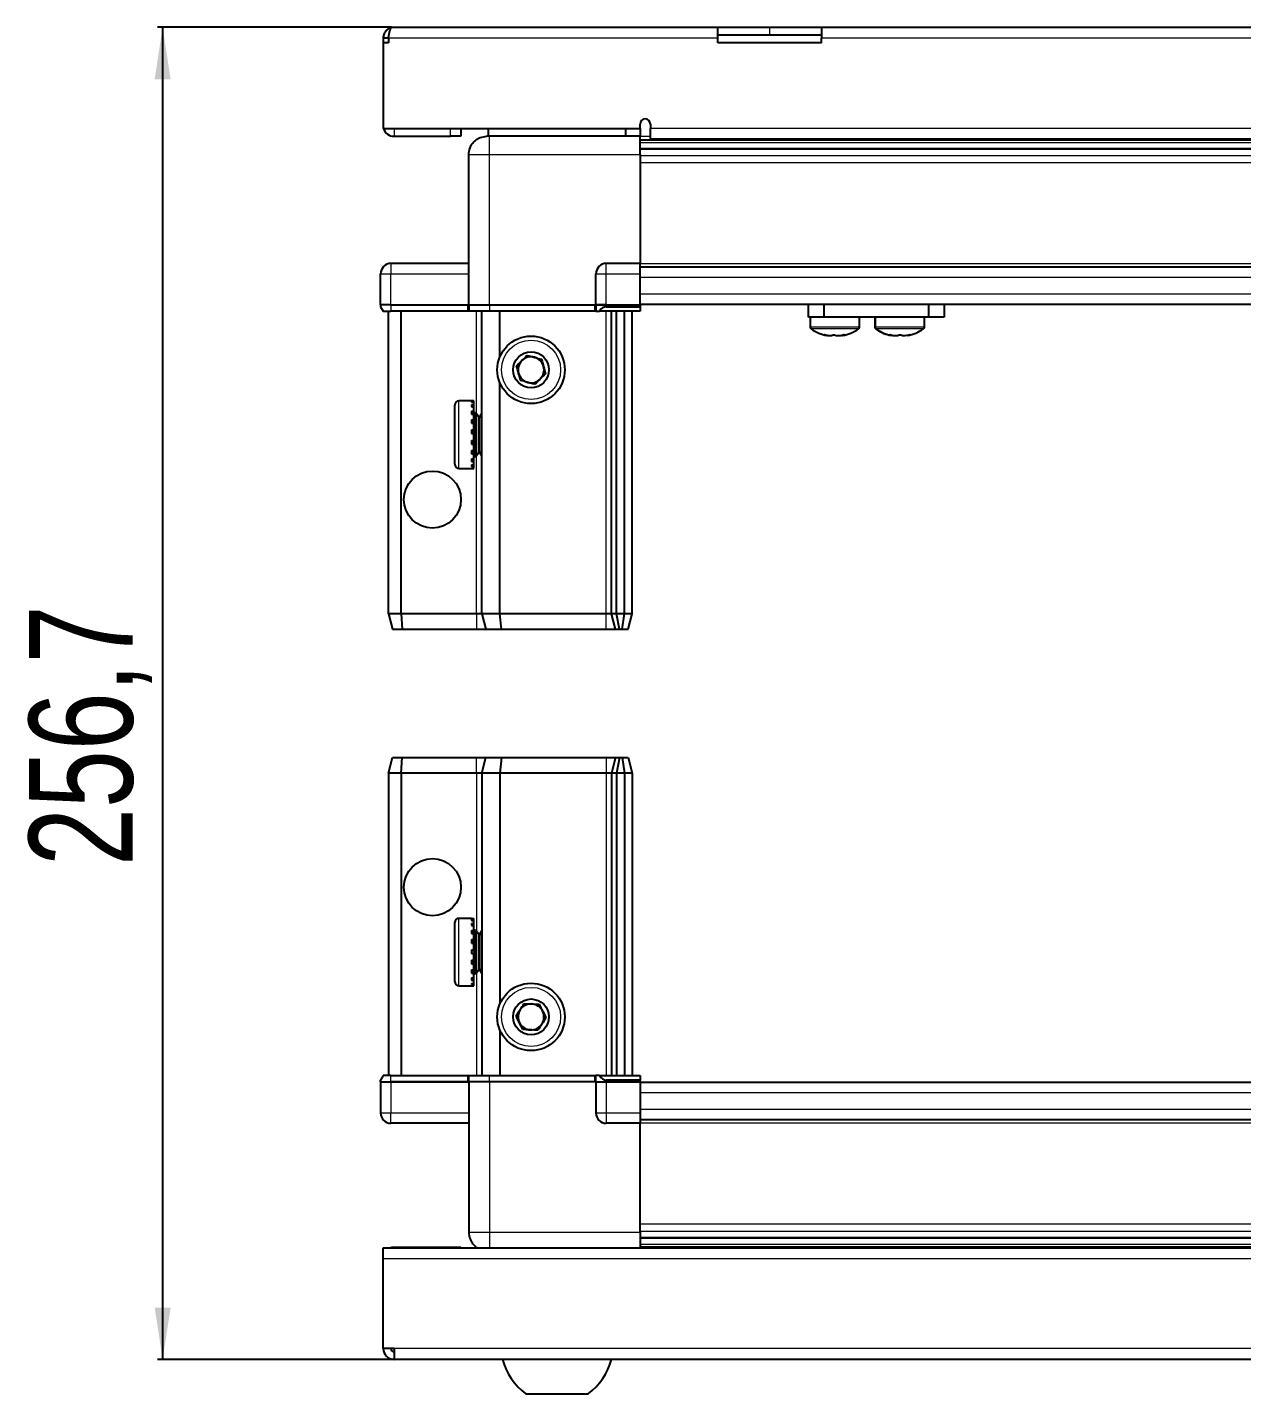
# Model space of a CAD drawing. Header units: millimetres. Extents: x 1021 to 2493, y 561 to 1511.
# Drawn here: x 1076.5 to 1310.6, y 561.2 to 824.5 of the extents above; entities that cross this region are included whole.
import ezdxf

# ---------------------------------------------------------------- set-up
doc = ezdxf.new("R2010")
doc.units = ezdxf.units.MM
doc.layers.add('FORMAT', color=7, linetype='Continuous')
doc.styles.add('SLDTEXTSTYLE0', font='TXT', dxfattribs={"width": 0.75})
doc.dimstyles.new('SLDDIMSTYLE0', dxfattribs={"dimtxt": 20, "dimasz": 10, "dimexe": 0, "dimexo": 0.0625, "dimgap": 5, "dimtad": 2, "dimdec": 1, "dimrnd": 1e-09, "dimzin": 12, "dimdsep": 46, "dimtxsty": 'SLDTEXTSTYLE0', "dimsah": 1, "dimcen": 0.09, "dimadec": 0, "dimazin": 3, "dimtfac": 1, "dimtofl": 0, "dimtmove": 0, "dimatfit": 3, "dimfxl": 0, "dimfrac": 2, "dimtolj": 1, "dimtzin": 12, "dimarcsym": 0})

# ---------------------------------------------------------------- blocks, each defined once
blk = doc.blocks.new('_D_8')
at = {"layer": 'FORMAT'}
for p, q in [((1146.72, 824.52), (1101.63, 824.52)), ((1102.63, 824.52), (1102.63, 567.82)), ((1147.22, 567.82), (1101.63, 567.82))]:
    blk.add_line(p, q, dxfattribs=at)
for points in [[(1102.63, 824.52), (1101.09, 814.52), (1104.17, 814.52)], [(1102.63, 567.82), (1104.17, 577.82), (1101.09, 577.82)]]:
    blk.add_solid(points, dxfattribs=at)
at = {"layer": 'FORMAT', "insert": (1076.85, 662.92), "char_height": 20, "attachment_point": 1, "rotation": 90, "style": 'SLDTEXTSTYLE0'}
blk.add_mtext('256,7', dxfattribs=at)

msp = doc.modelspace()

# ---------------------------------------------------------------- linework, layer by layer
at = {"color": 7, "linetype": 'Continuous', "lineweight": 25}
for p, q in [((1146.73, 824.52), (1209.63, 824.52)), ((1209.63, 822.42), (1209.63, 824.52)), ((1209.63, 824.52), (1219.63, 824.52)), ((1219.63, 824.52), (1229.63, 824.52)), ((1229.63, 824.52), (1459.63, 824.52)), ((1229.63, 824.52), (1229.63, 822.42)), ((1146.13, 822.42), (1145.13, 822.42)), ((1145.13, 822.42), (1145.13, 821.52)), ((1146.13, 821.52), (1145.13, 821.52)), ((1145.13, 821.52), (1145.13, 805.02)), ((1146.13, 822.42), (1146.13, 821.52)), ((1219.63, 823.02), (1209.63, 823.02)), ((1209.63, 821.52), (1209.63, 822.42)), ((1229.63, 821.52), (1209.63, 821.52)), ((1229.63, 823.02), (1219.63, 823.02)), ((1229.63, 821.52), (1229.63, 822.42)), ((1194.63, 805.02), (1194.63, 805.87)), ((1196.63, 805.87), (1196.63, 805.12)), ((1145.13, 805.02), (1194.63, 805.02)), ((1147.23, 803.52), (1158.13, 803.52)), ((1160.13, 803.52), (1158.13, 803.52)), ((1160.13, 805.02), (1160.13, 803.52)), ((1165.38, 805.02), (1165.38, 803.52)), ((1194.63, 803.52), (1165.63, 803.52)), ((1191.88, 803.52), (1191.88, 805.02)), ((1194.63, 805.02), (1194.63, 803.52)), ((1196.63, 803.02), (1196.63, 805.12)), ((1194.63, 802.87), (1218.51, 802.87)), ((1494.63, 801.08), (1194.63, 801.08)), ((1494.63, 801.04), (1194.63, 801.04)), ((1196.63, 803.02), (1492.63, 803.02)), ((1213.13, 803.02), (1213.13, 802.87)), ((1213.29, 803.02), (1213.29, 802.87)), ((1213.5, 803.02), (1213.5, 802.87)), ((1214.05, 803.02), (1214.05, 802.87)), ((1214.46, 803.02), (1214.46, 802.87)), ((1215.35, 803.02), (1215.35, 802.87)), ((1215.94, 803.02), (1215.94, 802.87)), ((1217.07, 803.02), (1217.07, 802.87)), ((1217.77, 803.02), (1217.77, 802.87)), ((1218.51, 802.87), (1219.05, 802.87)), ((1219.05, 803.02), (1219.05, 802.87)), ((1219.05, 802.87), (1219.05, 802.87)), ((1219.05, 802.87), (1219.78, 802.87)), ((1219.23, 803.02), (1219.23, 802.87)), ((1219.73, 803.02), (1219.73, 802.87)), ((1219.78, 803.02), (1219.78, 802.87)), ((1219.78, 802.87), (1220.75, 802.87)), ((1219.78, 802.87), (1219.78, 802.87)), ((1220.75, 802.87), (1468.51, 802.87)), ((1221.08, 803.02), (1221.08, 802.87)), ((1221.09, 803.02), (1221.09, 802.87)), ((1221.78, 803.02), (1221.78, 802.87)), ((1222.96, 803.02), (1222.96, 802.87)), ((1223.57, 803.02), (1223.57, 802.87)), ((1224.52, 803.02), (1224.52, 802.87)), ((1224.98, 803.02), (1224.98, 802.87)), ((1225.61, 803.02), (1225.61, 802.87)), ((1225.86, 803.02), (1225.86, 802.87)), ((1226.1, 803.02), (1226.1, 802.87)), ((1226.13, 803.02), (1226.13, 802.87)), ((1161.63, 771.02), (1161.63, 800.02)), ((1194.63, 800.02), (1194.63, 779.02)), ((1144.63, 771.02), (1144.63, 777.02)), ((1161.63, 779.02), (1146.63, 779.02)), ((1186.13, 771.02), (1186.13, 777.02)), ((1194.63, 779.02), (1188.13, 779.02)), ((1194.63, 777.02), (1194.63, 779.02)), ((1194.63, 778.37), (1494.63, 778.37)), ((1194.63, 771.02), (1194.63, 777.02)), ((1144.63, 771.02), (1144.63, 770.69)), ((1146.63, 771.02), (1144.63, 771.02)), ((1144.63, 771.02), (1144.63, 771.02)), ((1144.63, 771.02), (1144.63, 770.69)), ((1144.63, 770.69), (1145.13, 769.82)), ((1144.63, 770.69), (1145.13, 769.82)), ((1145.13, 769.82), (1146.63, 769.82)), ((1146.13, 711.52), (1146.13, 769.82)), ((1146.63, 771.02), (1161.43, 771.02)), ((1161.43, 769.82), (1146.63, 769.82)), ((1148.63, 711.52), (1148.63, 769.82)), ((1161.43, 771.02), (1161.63, 771.02)), ((1161.63, 769.82), (1161.43, 769.82)), ((1161.63, 771.02), (1161.63, 769.82)), ((1161.63, 771.02), (1165.63, 771.02)), ((1165.63, 769.82), (1161.63, 769.82)), ((1164.13, 711.52), (1164.13, 769.82)), ((1165.63, 771.02), (1185.93, 771.02)), ((1185.93, 769.82), (1165.63, 769.82)), ((1167.63, 761.02), (1167.63, 769.82)), ((1185.93, 771.02), (1186.13, 771.02)), ((1186.13, 769.82), (1185.93, 769.82)), ((1186.13, 771.02), (1186.13, 769.82)), ((1188.13, 771.02), (1186.13, 771.02)), ((1186.13, 771.02), (1188.13, 771.02)), ((1186.13, 769.82), (1186.81, 769.82)), ((1194.63, 769.82), (1186.81, 769.82)), ((1188.13, 771.02), (1194.63, 771.02)), ((1188.13, 770.69), (1194.63, 770.69)), ((1189.13, 711.52), (1189.13, 769.82)), ((1190.13, 711.52), (1190.13, 769.82)), ((1191.63, 711.52), (1191.63, 769.82)), ((1193.13, 711.52), (1193.13, 769.82)), ((1194.63, 771.17), (1494.63, 771.17)), ((1194.63, 771.02), (1194.63, 770.69)), ((1194.63, 770.69), (1194.63, 769.82)), ((1227.08, 768.67), (1227.08, 771.17)), ((1230.08, 771.17), (1230.08, 768.67)), ((1250.28, 768.67), (1250.28, 771.17)), ((1253.28, 771.17), (1253.28, 768.67)), ((1230.08, 768.67), (1227.08, 768.67)), ((1227.43, 768.67), (1227.43, 766.76)), ((1250.28, 768.67), (1230.08, 768.67)), ((1236.93, 766.76), (1236.93, 768.67)), ((1239.88, 768.67), (1239.88, 766.76)), ((1239.93, 768.67), (1239.93, 766.76)), ((1249.43, 766.76), (1249.43, 768.67)), ((1253.28, 768.67), (1250.28, 768.67)), ((1167.63, 711.52), (1167.63, 756.02)), ((1158.93, 740.32), (1158.93, 751.72)), ((1162.63, 752.52), (1159.73, 752.52)), ((1162.13, 752.43), (1162.63, 752.43)), ((1162.13, 752.43), (1162.13, 752.26)), ((1162.13, 752.26), (1162.63, 752.26)), ((1162.13, 751.77), (1162.63, 751.77)), ((1162.13, 751.77), (1162.13, 751.39)), ((1162.13, 751.39), (1162.63, 751.39)), ((1162.13, 750.56), (1162.63, 750.56)), ((1162.13, 750.56), (1162.13, 750)), ((1162.63, 752.43), (1162.63, 752.52)), ((1162.63, 752.26), (1162.63, 752.43)), ((1162.63, 751.77), (1162.63, 752.26)), ((1162.63, 751.39), (1162.63, 751.77)), ((1162.63, 750.56), (1162.63, 751.39)), ((1162.63, 750), (1162.63, 750.56)), ((1162.73, 750.42), (1162.63, 750.42)), ((1162.73, 748.91), (1162.73, 750.42)), ((1162.13, 750), (1162.63, 750)), ((1162.13, 748.9), (1162.63, 748.9)), ((1162.13, 748.9), (1162.13, 748.22)), ((1162.13, 748.22), (1162.63, 748.22)), ((1162.63, 748.9), (1162.63, 750)), ((1162.63, 748.22), (1162.63, 748.9)), ((1162.63, 746.95), (1162.63, 748.22)), ((1162.73, 741.62), (1162.73, 748.91)), ((1163.61, 749.33), (1163.13, 750.02)), ((1163.13, 742.02), (1163.13, 750.02)), ((1164.1, 750.02), (1163.61, 749.33)), ((1163.61, 742.71), (1163.61, 749.33)), ((1164.13, 750.02), (1164.1, 750.02)), ((1164.1, 742.02), (1164.1, 750.02)), ((1162.13, 746.95), (1162.63, 746.95)), ((1162.13, 746.95), (1162.13, 746.22)), ((1162.13, 746.65), (1162.63, 746.65)), ((1162.13, 746.22), (1162.63, 746.22)), ((1162.63, 746.65), (1162.63, 746.95)), ((1162.63, 744.92), (1162.63, 746.22)), ((1162.13, 744.92), (1162.63, 744.92)), ((1162.13, 744.92), (1162.13, 744.2)), ((1162.13, 744.79), (1162.63, 744.79)), ((1162.13, 744.2), (1162.63, 744.2)), ((1162.13, 743), (1162.63, 743)), ((1162.13, 743), (1162.13, 742.36)), ((1162.63, 744.2), (1162.63, 744.79)), ((1162.63, 743), (1162.63, 744.2)), ((1162.63, 742.36), (1162.63, 743)), ((1163.13, 742.02), (1163.61, 742.71)), ((1163.61, 742.71), (1164.1, 742.02)), ((1162.13, 742.36), (1162.63, 742.36)), ((1162.13, 741.37), (1162.63, 741.37)), ((1162.13, 741.37), (1162.13, 740.88)), ((1162.13, 740.88), (1162.63, 740.88)), ((1162.13, 740.19), (1162.63, 740.19)), ((1162.13, 740.19), (1162.13, 739.9)), ((1162.13, 739.9), (1162.63, 739.9)), ((1162.63, 741.37), (1162.63, 742.36)), ((1162.63, 741.62), (1162.73, 741.62)), ((1162.63, 740.88), (1162.63, 741.37)), ((1162.63, 740.19), (1162.63, 740.88)), ((1162.63, 739.9), (1162.63, 740.19)), ((1162.63, 739.59), (1162.63, 739.9)), ((1164.1, 742.02), (1164.13, 742.02)), ((1159.73, 739.52), (1162.63, 739.52)), ((1162.13, 739.59), (1162.63, 739.59)), ((1162.13, 739.59), (1162.13, 739.52)), ((1162.13, 739.52), (1162.63, 739.52)), ((1162.63, 739.52), (1162.63, 739.59)), ((1162.63, 739.52), (1162.63, 739.52)), ((1148.63, 711.52), (1146.13, 711.52)), ((1146.13, 711.52), (1146.93, 708.52)), ((1163.13, 711.52), (1148.63, 711.52)), ((1148.63, 711.52), (1148.78, 708.52)), ((1164.13, 711.52), (1163.13, 711.52)), ((1167.63, 711.52), (1164.13, 711.52)), ((1164.13, 711.52), (1164.93, 708.52)), ((1188.13, 711.52), (1167.63, 711.52)), ((1167.96, 708.52), (1167.63, 711.52)), ((1189.13, 711.52), (1188.13, 711.52)), ((1190.13, 711.52), (1189.13, 711.52)), ((1189.93, 708.52), (1189.13, 711.52)), ((1191.63, 711.52), (1190.13, 711.52)), ((1190.67, 708.52), (1190.13, 711.52)), ((1191.17, 708.52), (1191.63, 711.52)), ((1193.13, 711.52), (1191.63, 711.52)), ((1192.33, 708.52), (1193.13, 711.52)), ((1146.93, 708.52), (1148.78, 708.52)), ((1148.78, 708.52), (1163.13, 708.52)), ((1163.13, 708.52), (1164.93, 708.52)), ((1164.93, 708.52), (1167.96, 708.52)), ((1167.96, 708.52), (1188.13, 708.52)), ((1188.13, 708.52), (1189.93, 708.52)), ((1189.93, 708.52), (1190.67, 708.52)), ((1190.67, 708.52), (1191.17, 708.52)), ((1191.17, 708.52), (1192.33, 708.52)), ((1146.13, 680.82), (1146.93, 683.82)), ((1146.93, 683.82), (1148.78, 683.82)), ((1148.63, 680.82), (1148.78, 683.82)), ((1148.78, 683.82), (1163.13, 683.82)), ((1163.13, 683.82), (1164.93, 683.82)), ((1164.13, 680.82), (1164.93, 683.82)), ((1164.93, 683.82), (1167.96, 683.82)), ((1167.96, 683.82), (1167.63, 680.82)), ((1167.96, 683.82), (1188.13, 683.82)), ((1188.13, 683.82), (1189.93, 683.82)), ((1189.93, 683.82), (1189.13, 680.82)), ((1189.93, 683.82), (1190.67, 683.82)), ((1190.67, 683.82), (1190.13, 680.82)), ((1190.67, 683.82), (1191.17, 683.82)), ((1191.17, 683.82), (1191.63, 680.82)), ((1191.17, 683.82), (1192.33, 683.82)), ((1192.33, 683.82), (1193.13, 680.82)), ((1148.63, 680.82), (1146.13, 680.82)), ((1146.13, 680.82), (1146.13, 622.52)), ((1163.13, 680.82), (1148.63, 680.82)), ((1148.63, 680.82), (1148.63, 622.52)), ((1164.13, 680.82), (1163.13, 680.82)), ((1164.13, 680.82), (1164.13, 622.52)), ((1167.63, 680.82), (1164.13, 680.82)), ((1188.13, 680.82), (1167.63, 680.82)), ((1167.63, 680.82), (1167.63, 636.32)), ((1189.13, 680.82), (1188.13, 680.82)), ((1189.13, 680.82), (1189.13, 622.52)), ((1190.13, 680.82), (1189.13, 680.82)), ((1191.63, 680.82), (1190.13, 680.82)), ((1190.13, 680.82), (1190.13, 622.52)), ((1191.63, 680.82), (1191.63, 622.52)), ((1193.13, 680.82), (1191.63, 680.82)), ((1193.13, 680.82), (1193.13, 622.52)), ((1158.93, 640.62), (1158.93, 652.02)), ((1162.13, 652.82), (1159.73, 652.82)), ((1162.13, 652.82), (1162.13, 652.81)), ((1162.13, 652.81), (1162.63, 652.81)), ((1162.13, 652.63), (1162.63, 652.63)), ((1162.13, 652.63), (1162.13, 652.41)), ((1162.13, 652.41), (1162.63, 652.41)), ((1162.13, 651.83), (1162.63, 651.83)), ((1162.13, 651.83), (1162.13, 651.41)), ((1162.13, 651.41), (1162.63, 651.41)), ((1162.13, 650.5), (1162.63, 650.5)), ((1162.13, 650.5), (1162.13, 649.91)), ((1162.63, 652.63), (1162.63, 652.81)), ((1162.63, 652.41), (1162.63, 652.63)), ((1162.63, 651.83), (1162.63, 652.41)), ((1162.63, 651.41), (1162.63, 651.83)), ((1162.63, 650.5), (1162.63, 651.41)), ((1162.73, 650.72), (1162.63, 650.72)), ((1162.63, 649.91), (1162.63, 650.5)), ((1162.73, 641.92), (1162.73, 650.72)), ((1162.13, 649.91), (1162.63, 649.91)), ((1162.13, 648.76), (1162.63, 648.76)), ((1162.13, 648.76), (1162.13, 648.06)), ((1162.13, 648.06), (1162.63, 648.06)), ((1162.63, 648.76), (1162.63, 649.91)), ((1162.63, 648.06), (1162.63, 648.76)), ((1162.63, 646.77), (1162.63, 648.06)), ((1163.61, 649.63), (1163.13, 650.32)), ((1163.13, 642.32), (1163.13, 650.32)), ((1164.1, 650.32), (1163.61, 649.63)), ((1163.61, 643.01), (1163.61, 649.63)), ((1164.13, 650.32), (1164.1, 650.32)), ((1164.1, 642.32), (1164.1, 650.32)), ((1162.13, 646.77), (1162.63, 646.77)), ((1162.13, 646.77), (1162.13, 646.03)), ((1162.13, 646.63), (1162.63, 646.63)), ((1162.13, 646.13), (1162.63, 646.13)), ((1162.13, 646.03), (1162.63, 646.03)), ((1162.63, 646.63), (1162.63, 646.77)), ((1162.63, 646.03), (1162.63, 646.13)), ((1162.63, 644.75), (1162.63, 646.03)), ((1162.13, 644.75), (1162.63, 644.75)), ((1162.13, 644.75), (1162.13, 644.04)), ((1162.13, 644.04), (1162.63, 644.04)), ((1162.13, 642.88), (1162.63, 642.88)), ((1162.13, 642.88), (1162.13, 642.27)), ((1162.63, 644.04), (1162.63, 644.75)), ((1162.63, 642.88), (1162.63, 644.04)), ((1162.63, 642.27), (1162.63, 642.88)), ((1163.13, 642.32), (1163.61, 643.01)), ((1163.61, 643.01), (1164.1, 642.32)), ((1159.73, 639.82), (1162.13, 639.82)), ((1162.13, 642.27), (1162.63, 642.27)), ((1162.13, 641.34), (1162.63, 641.34)), ((1162.13, 641.34), (1162.13, 640.9)), ((1162.13, 640.9), (1162.63, 640.9)), ((1162.13, 640.29), (1162.63, 640.29)), ((1162.13, 640.29), (1162.13, 640.06)), ((1162.13, 640.06), (1162.63, 640.06)), ((1162.13, 639.84), (1162.63, 639.84)), ((1162.13, 639.84), (1162.13, 639.82)), ((1162.13, 639.83), (1162.63, 639.83)), ((1162.63, 641.34), (1162.63, 642.27)), ((1162.63, 641.92), (1162.73, 641.92)), ((1162.63, 640.9), (1162.63, 641.34)), ((1162.63, 640.29), (1162.63, 640.9)), ((1162.63, 640.06), (1162.63, 640.29)), ((1162.63, 639.84), (1162.63, 640.06)), ((1162.63, 639.83), (1162.63, 639.84)), ((1164.1, 642.32), (1164.13, 642.32)), ((1167.63, 631.32), (1167.63, 622.52)), ((1145.13, 622.52), (1144.63, 621.65)), ((1144.63, 621.32), (1144.63, 621.65)), ((1146.63, 622.52), (1145.13, 622.52)), ((1146.63, 622.52), (1161.43, 622.52)), ((1161.43, 622.52), (1161.63, 622.52)), ((1161.63, 621.32), (1161.63, 622.52)), ((1161.63, 622.52), (1165.63, 622.52)), ((1165.63, 622.52), (1185.93, 622.52)), ((1185.93, 622.52), (1186.13, 622.52)), ((1186.13, 621.32), (1186.13, 622.52)), ((1186.81, 622.52), (1186.13, 622.52)), ((1186.81, 622.52), (1194.63, 622.52)), ((1194.63, 621.65), (1188.13, 621.65)), ((1194.63, 622.52), (1194.63, 621.65)), ((1194.63, 621.65), (1194.63, 621.65)), ((1194.63, 621.32), (1194.63, 621.65)), ((1144.63, 621.32), (1146.63, 621.32)), ((1144.63, 621.32), (1144.63, 615.32)), ((1161.43, 621.32), (1146.63, 621.32)), ((1146.63, 621.32), (1161.43, 621.32)), ((1161.63, 621.32), (1161.43, 621.32)), ((1165.63, 621.32), (1161.63, 621.32)), ((1161.63, 621.32), (1161.63, 592.32)), ((1185.93, 621.32), (1165.63, 621.32)), ((1186.13, 621.32), (1185.93, 621.32)), ((1186.13, 621.32), (1188.13, 621.32)), ((1186.13, 621.32), (1186.13, 615.32)), ((1194.63, 621.32), (1188.13, 621.32)), ((1188.13, 621.32), (1194.63, 621.32)), ((1194.63, 621.32), (1194.63, 621.32)), ((1194.63, 621.32), (1194.63, 615.32)), ((1494.63, 621.17), (1194.63, 621.17)), ((1194.63, 615.32), (1194.63, 613.32)), ((1494.63, 613.97), (1194.63, 613.97)), ((1161.63, 613.32), (1146.63, 613.32)), ((1194.63, 613.32), (1188.13, 613.32)), ((1194.63, 592.32), (1194.63, 613.32)), ((1194.63, 591.3), (1494.63, 591.3)), ((1194.63, 591.26), (1494.63, 591.26)), ((1145.13, 589.32), (1544.13, 589.32)), ((1145.13, 587.22), (1145.13, 589.32)), ((1145.13, 569.92), (1145.13, 587.22)), ((1160.13, 589.42), (1147.23, 589.42)), ((1160.13, 589.42), (1160.13, 589.32)), ((1218.51, 589.47), (1194.63, 589.47)), ((1213.13, 589.32), (1213.13, 589.47)), ((1213.17, 589.32), (1213.17, 589.47)), ((1213.44, 589.32), (1213.44, 589.47)), ((1213.7, 589.32), (1213.7, 589.47)), ((1214.35, 589.32), (1214.35, 589.47)), ((1214.82, 589.32), (1214.82, 589.47)), ((1215.78, 589.32), (1215.78, 589.47)), ((1216.4, 589.32), (1216.4, 589.47)), ((1217.59, 589.32), (1217.59, 589.47)), ((1218.25, 589.32), (1218.25, 589.47)), ((1218.3, 589.32), (1218.3, 589.47)), ((1219.6, 589.47), (1218.51, 589.47)), ((1219.6, 589.32), (1219.6, 589.47)), ((1219.6, 589.47), (1219.6, 589.47)), ((1220.33, 589.47), (1219.6, 589.47)), ((1219.61, 589.32), (1219.61, 589.47)), ((1220.11, 589.32), (1220.11, 589.47)), ((1220.33, 589.32), (1220.33, 589.47)), ((1220.75, 589.47), (1220.33, 589.47)), ((1220.33, 589.47), (1220.33, 589.47)), ((1468.51, 589.47), (1220.75, 589.47)), ((1221.61, 589.32), (1221.61, 589.47)), ((1222.3, 589.32), (1222.3, 589.47)), ((1223.42, 589.32), (1223.42, 589.47)), ((1224, 589.32), (1224, 589.47)), ((1224.87, 589.32), (1224.87, 589.47)), ((1225.27, 589.32), (1225.27, 589.47)), ((1225.8, 589.32), (1225.8, 589.47)), ((1225.99, 589.32), (1225.99, 589.47)), ((1226.13, 589.32), (1226.13, 589.47)), ((1147.23, 569.92), (1145.13, 569.92)), ((1147.23, 569.92), (1147.23, 567.82)), ((1542.03, 567.82), (1147.23, 567.82)), ((1172.63, 561.22), (1184.63, 561.22))]:
    msp.add_line(p, q, dxfattribs=at)
at = {"color": 8, "linetype": 'Continuous', "lineweight": 18}
for p, q in [((1219.63, 823.02), (1219.63, 824.52)), ((1209.63, 822.42), (1146.13, 822.42)), ((1459.63, 822.42), (1229.63, 822.42)), ((1147.23, 805.02), (1147.23, 803.52)), ((1158.13, 803.52), (1158.13, 805.02)), ((1194.63, 803.52), (1196.63, 803.52)), ((1196.63, 805.12), (1492.63, 805.12)), ((1494.63, 802.28), (1194.63, 802.28)), ((1165.63, 800.02), (1194.63, 800.02)), ((1165.63, 771.02), (1165.63, 800.02)), ((1194.63, 799.84), (1494.63, 799.84)), ((1494.63, 798.42), (1194.63, 798.42)), ((1144.63, 777.02), (1146.63, 777.02)), ((1146.63, 779.02), (1146.63, 777.02)), ((1146.63, 771.02), (1146.63, 777.02)), ((1146.63, 777.02), (1161.63, 777.02)), ((1186.13, 777.02), (1188.13, 777.02)), ((1188.13, 777.02), (1188.13, 779.02)), ((1188.13, 777.02), (1194.63, 777.02)), ((1188.13, 771.02), (1188.13, 777.02)), ((1194.63, 779.02), (1494.63, 779.02)), ((1194.63, 776.37), (1494.63, 776.37)), ((1194.63, 773.17), (1494.63, 773.17)), ((1146.63, 771.02), (1146.63, 769.82)), ((1161.43, 769.82), (1161.43, 771.02)), ((1163.13, 750.02), (1163.13, 769.82)), ((1165.63, 771.02), (1165.63, 769.82)), ((1185.93, 769.82), (1185.93, 771.02)), ((1188.13, 771.02), (1188.13, 770.69)), ((1188.13, 711.52), (1188.13, 769.82)), ((1236.93, 766.76), (1227.43, 766.76)), ((1236.74, 766.39), (1227.62, 766.39)), ((1239.93, 766.76), (1239.88, 766.76)), ((1249.43, 766.76), (1239.93, 766.76)), ((1240.12, 766.39), (1240.07, 766.39)), ((1249.24, 766.39), (1240.12, 766.39)), ((1159.73, 739.52), (1159.73, 752.52)), ((1163.13, 711.52), (1163.13, 742.02)), ((1163.13, 711.52), (1163.13, 708.52)), ((1188.13, 708.52), (1188.13, 711.52)), ((1163.13, 680.82), (1163.13, 683.82)), ((1188.13, 683.82), (1188.13, 680.82)), ((1163.13, 680.82), (1163.13, 650.32)), ((1188.13, 680.82), (1188.13, 622.52)), ((1159.73, 639.82), (1159.73, 652.82)), ((1163.13, 642.32), (1163.13, 622.52)), ((1146.63, 621.32), (1146.63, 622.52)), ((1161.43, 621.32), (1161.43, 622.52)), ((1165.63, 621.32), (1165.63, 622.52)), ((1185.93, 621.32), (1185.93, 622.52)), ((1188.13, 621.32), (1188.13, 621.65)), ((1194.63, 621.32), (1194.63, 621.65)), ((1146.63, 621.32), (1146.63, 615.32)), ((1165.63, 621.32), (1165.63, 592.32)), ((1188.13, 621.32), (1188.13, 615.32)), ((1494.63, 619.17), (1194.63, 619.17)), ((1144.63, 615.32), (1146.63, 615.32)), ((1146.63, 615.32), (1161.63, 615.32)), ((1146.63, 613.32), (1146.63, 615.32)), ((1186.13, 615.32), (1188.13, 615.32)), ((1188.13, 615.32), (1194.63, 615.32)), ((1188.13, 615.32), (1188.13, 613.32)), ((1494.63, 615.97), (1194.63, 615.97)), ((1494.63, 613.32), (1194.63, 613.32)), ((1194.63, 593.92), (1494.63, 593.92)), ((1494.63, 592.5), (1194.63, 592.5)), ((1165.63, 592.32), (1194.63, 592.32)), ((1194.63, 590.06), (1494.63, 590.06)), ((1544.13, 587.22), (1145.13, 587.22)), ((1147.23, 589.32), (1147.23, 589.42)), ((1542.03, 569.92), (1147.23, 569.92))]:
    msp.add_line(p, q, dxfattribs=at)
at = {"color": 7, "linetype": 'Continuous', "lineweight": 25, "flags": 128}
msp.add_lwpolyline([(1147.23, 589.42), (1146.82, 589.38), (1146.59, 589.32)], dxfattribs=at)
at = {"color": 7, "linetype": 'Continuous', "lineweight": 25}
for centre, radius in [((1173.63, 758.52), 6.5), ((1173.63, 758.52), 3.46), ((1154.63, 733.52), 5.5), ((1154.63, 658.82), 5.5), ((1173.63, 633.82), 6.5), ((1173.63, 633.82), 3.46)]:
    msp.add_circle(centre, radius, dxfattribs=at)
at = {"color": 8, "linetype": 'Continuous', "lineweight": 18}
for centre in [(1173.63, 758.52), (1173.63, 633.82)]:
    msp.add_circle(centre, 5.7, dxfattribs=at)
at = {"color": 7, "linetype": 'Continuous', "lineweight": 25}
for centre, radius, start, end in [((1195.63, 805.87), 1, 0, 180), ((1147.23, 805.62), 2.1, 196.6015, 270), ((1146.63, 777.02), 2, 90, 180), ((1188.13, 777.02), 2, 90, 180), ((1227.88, 766.76), 0.45, 180, 235.2821), ((1232.18, 772.97), 8, 235.2821, 258.9392), ((1232.18, 772.97), 8, 281.0076, 304.7179), ((1236.48, 766.76), 0.45, 304.7179, 0), ((1240.33, 766.76), 0.45, 180, 235.2821), ((1240.38, 766.76), 0.45, 180, 235.2821), ((1244.63, 772.97), 8, 235.2821, 255.8287), ((1244.68, 772.97), 8, 235.2821, 259.0625), ((1244.68, 772.97), 8, 280.8753, 304.7179), ((1248.98, 766.76), 0.45, 304.7179, 0), ((1173.63, 758.52), 2.5, 74.9221, 134.9221), ((1173.63, 758.52), 2.5, 134.9221, 194.9221), ((1173.63, 758.52), 2.5, 14.9221, 74.9221), ((1173.63, 758.52), 2.5, 314.9221, 14.9221), ((1173.63, 758.52), 2.5, 194.9221, 254.9221), ((1173.63, 758.52), 2.5, 254.9221, 314.9221), ((1159.73, 751.72), 0.8, 90, 180), ((1163.13, 750.42), 0.4, 180, 270), ((1159.73, 740.32), 0.8, 180, 270), ((1163.13, 741.62), 0.4, 90, 180), ((1159.73, 652.02), 0.8, 90, 180), ((1163.13, 650.72), 0.4, 180, 270), ((1159.73, 640.62), 0.8, 180, 270), ((1163.13, 641.92), 0.4, 90, 180), ((1173.63, 633.82), 2.5, 147.376, 207.376), ((1173.63, 633.82), 2.5, 87.376, 147.376), ((1173.63, 633.82), 2.5, 27.376, 87.376), ((1173.63, 633.82), 2.5, 327.376, 27.376), ((1173.63, 633.82), 2.5, 207.376, 267.376), ((1173.63, 633.82), 2.5, 267.376, 327.376), ((1146.63, 615.32), 2, 180, 270), ((1188.13, 615.32), 2, 180, 270), ((1147.23, 569.92), 2.1, 180, 270), ((1147.23, 569.92), 0.6, 180, 270), ((1179.65, 570.84), 11.91, 194.7004, 233.8734), ((1177.6, 570.84), 11.91, 306.1266, 345.2996)]:
    msp.add_arc(centre, radius, start, end, dxfattribs=at)
for centre, start_param, end_param in [((1188.13, 767.22), 0, 0.722734), ((1188.13, 625.12), 2.418858, 3.141593)]:
    msp.add_ellipse(centre, major_axis=(0, 3.46), ratio=0.57735, start_param=start_param, end_param=end_param, dxfattribs=at)
for points, knots in [([(1146.73, 824.43), (1146.65, 824.42), (1146.33, 824.37), (1145.84, 824.04), (1145.38, 823.49), (1145.16, 822.91), (1145.14, 822.55), (1145.13, 822.42)], [0, 0, 0, 0, 0.0892624, 0.3475085, 0.6057515, 0.8639944, 1, 1, 1, 1]), ([(1146.13, 822.42), (1146.18, 822.67), (1146.27, 823.17), (1146.4, 823.81), (1146.53, 824.27), (1146.64, 824.49), (1146.71, 824.51), (1146.73, 824.52)], [0, 0, 0, 0, 0.230255, 0.448522, 0.666786, 0.88505, 1, 1, 1, 1]), ([(1161.63, 800.02), (1161.68, 800.46), (1161.75, 801.14), (1162.18, 801.95), (1162.64, 802.51), (1163.2, 802.97), (1164.01, 803.4), (1164.69, 803.47), (1165.13, 803.52)], [0, 0, 0, 0, 0.239457, 0.368361, 0.5, 0.631639, 0.760543, 1, 1, 1, 1]), ([(1165.63, 803.52), (1165.56, 803.52), (1165.43, 803.52), (1165.27, 803.52), (1165.15, 803.52), (1165.14, 803.52), (1165.13, 803.52)], [0, 0, 0, 0, 0.249394, 0.500333, 0.750167, 1, 1, 1, 1]), ([(1194.63, 800.02), (1194.63, 800.41), (1194.63, 801.2), (1194.63, 802.25), (1194.63, 803.04), (1194.63, 803.46), (1194.63, 803.5), (1194.63, 803.52)], [0, 0, 0, 0, 0.214694, 0.429388, 0.644082, 0.858775, 1, 1, 1, 1]), ([(1230.68, 765.12), (1230.68, 765.11), (1230.68, 765.11), (1230.54, 765.14), (1230.36, 765.2), (1230.21, 765.25), (1230.14, 765.28), (1230.13, 765.29), (1230.13, 765.29), (1230.14, 765.29), (1230.16, 765.29), (1230.23, 765.27), (1230.52, 765.21), (1230.9, 765.13), (1231.32, 765.11), (1231.59, 765.13), (1231.75, 765.2), (1231.85, 765.27), (1231.92, 765.29), (1231.95, 765.29), (1231.97, 765.29), (1231.99, 765.29), (1232.03, 765.29), (1232.13, 765.25), (1232.29, 765.19), (1232.51, 765.13), (1232.81, 765.11), (1233.15, 765.13), (1233.46, 765.18), (1233.7, 765.23), (1233.82, 765.25), (1233.9, 765.27), (1233.95, 765.29), (1233.99, 765.29), (1234.01, 765.29), (1234.01, 765.29), (1234.01, 765.29)], [0, 0, 0, 0, 0.0260981, 0.0798373, 0.1372046, 0.1783571, 0.1990393, 0.2033396, 0.2076895, 0.2107229, 0.2145438, 0.2214795, 0.2486016, 0.3557772, 0.404897, 0.4544227, 0.54605, 0.5914038, 0.5971187, 0.6013251, 0.6043817, 0.6074438, 0.6119905, 0.6242286, 0.6785193, 0.7597502, 0.8043048, 0.8490258, 0.923625, 0.9513598, 0.9687075, 0.9799959, 0.9911421, 0.9954732, 0.998845, 1, 1, 1, 1]), ([(1234.01, 765.29), (1234.02, 765.29), (1234.02, 765.29), (1234.03, 765.29), (1233.98, 765.25), (1233.84, 765.19), (1233.7, 765.13), (1233.65, 765.11), (1233.69, 765.12), (1233.71, 765.12)], [0, 0, 0, 0, 0.015183, 0.036536, 0.0957, 0.360142, 0.675239, 0.874535, 1, 1, 1, 1]), ([(1243.17, 765.12), (1243.17, 765.11), (1243.19, 765.11), (1243.05, 765.16), (1242.89, 765.22), (1242.77, 765.28), (1242.77, 765.29), (1242.77, 765.29), (1242.79, 765.29), (1242.81, 765.29), (1242.9, 765.27), (1243.24, 765.19), (1243.66, 765.12), (1244.1, 765.11), (1244.32, 765.14), (1244.49, 765.2), (1244.61, 765.25), (1244.69, 765.28), (1244.74, 765.29), (1244.76, 765.29), (1244.78, 765.29), (1244.81, 765.29), (1244.87, 765.27), (1245, 765.21), (1245.15, 765.13), (1245.46, 765.11), (1245.85, 765.13), (1246.23, 765.2), (1246.53, 765.27), (1246.64, 765.29), (1246.66, 765.29), (1246.67, 765.29), (1246.68, 765.29), (1246.68, 765.29), (1246.62, 765.25), (1246.44, 765.19), (1246.24, 765.13), (1246.2, 765.12), (1246.19, 765.12)], [0, 0, 0, 0, 0.028363, 0.080682, 0.138356, 0.167292, 0.170918, 0.173795, 0.176698, 0.18005, 0.186399, 0.213077, 0.319019, 0.35398, 0.399283, 0.447645, 0.482337, 0.499772, 0.503397, 0.507064, 0.509622, 0.512843, 0.51869, 0.541554, 0.631904, 0.673313, 0.715064, 0.792307, 0.830541, 0.835358, 0.838904, 0.841481, 0.844063, 0.847895, 0.858212, 0.90398, 0.972459, 1, 1, 1, 1]), ([(1170.84, 759.27), (1171.21, 759.64), (1171.89, 760.32), (1172.57, 760.99), (1172.89, 761.31)], [0, 0, 0, 0, 0.534686, 1, 1, 1, 1]), ([(1172.89, 761.31), (1173.38, 761.18), (1174.32, 760.92), (1175.24, 760.67), (1175.67, 760.56)], [0, 0, 0, 0, 0.534686, 1, 1, 1, 1]), ([(1171.59, 756.48), (1171.5, 756.81), (1171.28, 757.61), (1171.03, 758.57), (1170.87, 759.15), (1170.84, 759.27)], [0, 0, 0, 0, 0.3629006, 0.8668753, 1, 1, 1, 1]), ([(1175.67, 760.56), (1175.71, 760.44), (1175.86, 759.86), (1176.12, 758.9), (1176.33, 758.1), (1176.42, 757.77)], [0, 0, 0, 0, 0.133125, 0.637099, 1, 1, 1, 1]), ([(1174.37, 755.73), (1173.87, 755.87), (1172.94, 756.12), (1172.02, 756.37), (1171.59, 756.48)], [0, 0, 0, 0, 0.534686, 1, 1, 1, 1]), ([(1176.42, 757.77), (1176.05, 757.41), (1175.37, 756.72), (1174.69, 756.05), (1174.37, 755.73)], [0, 0, 0, 0, 0.534686, 1, 1, 1, 1]), ([(1170.75, 633.95), (1171.02, 634.39), (1171.54, 635.2), (1172.06, 636.01), (1172.3, 636.38)], [0, 0, 0, 0, 0.534686, 1, 1, 1, 1]), ([(1172.3, 636.38), (1172.82, 636.36), (1173.78, 636.32), (1174.74, 636.27), (1175.19, 636.25)], [0, 0, 0, 0, 0.534686, 1, 1, 1, 1]), ([(1175.19, 636.25), (1175.34, 635.95), (1175.72, 635.21), (1176.18, 634.33), (1176.46, 633.8), (1176.51, 633.69)], [0, 0, 0, 0, 0.3629006, 0.8668753, 1, 1, 1, 1]), ([(1172.07, 631.39), (1172.02, 631.5), (1171.74, 632.03), (1171.28, 632.92), (1170.9, 633.65), (1170.75, 633.95)], [0, 0, 0, 0, 0.133125, 0.637099, 1, 1, 1, 1]), ([(1176.51, 633.69), (1176.23, 633.25), (1175.71, 632.44), (1175.2, 631.63), (1174.96, 631.26)], [0, 0, 0, 0, 0.534686, 1, 1, 1, 1]), ([(1174.96, 631.26), (1174.44, 631.28), (1173.48, 631.32), (1172.52, 631.37), (1172.07, 631.39)], [0, 0, 0, 0, 0.5346859, 1, 1, 1, 1]), ([(1161.63, 592.32), (1161.68, 591.88), (1161.75, 591.2), (1162.18, 590.39), (1162.64, 589.83), (1163.04, 589.47), (1163.3, 589.34), (1163.35, 589.32)], [0, 0, 0, 0, 0.363018, 0.558438, 0.758004, 0.95757, 1, 1, 1, 1]), ([(1194.63, 592.32), (1194.63, 591.92), (1194.63, 591.13), (1194.63, 590.12), (1194.63, 589.49), (1194.63, 589.33), (1194.63, 589.32)], [0, 0, 0, 0, 0.32552, 0.65104, 0.97656, 1, 1, 1, 1])]:
    msp.add_open_spline(points, degree=3, knots=knots, dxfattribs=at)
at = {"color": 8, "linetype": 'Continuous', "lineweight": 18}
for points, knots in [([(1165.63, 800.02), (1165.63, 800.46), (1165.63, 801.14), (1165.63, 801.95), (1165.63, 802.51), (1165.63, 802.97), (1165.63, 803.4), (1165.63, 803.47), (1165.63, 803.52)], [0, 0, 0, 0, 0.239457, 0.368361, 0.5, 0.631639, 0.760543, 1, 1, 1, 1]), ([(1165.63, 592.32), (1165.63, 591.88), (1165.63, 591.2), (1165.63, 590.39), (1165.63, 589.83), (1165.63, 589.47), (1165.63, 589.34), (1165.63, 589.32)], [0, 0, 0, 0, 0.363018, 0.558438, 0.758004, 0.95757, 1, 1, 1, 1])]:
    msp.add_open_spline(points, degree=3, knots=knots, dxfattribs=at)
for points in [[(1161.63, 800.02), (1161.69, 800.02), (1161.81, 800.02), (1162.73, 800.02), (1164.06, 800.02), (1165.11, 800.02), (1165.63, 800.02)], [(1161.63, 592.32), (1161.69, 592.32), (1161.81, 592.32), (1162.73, 592.32), (1164.06, 592.32), (1165.11, 592.32), (1165.63, 592.32)]]:
    msp.add_open_spline(points, degree=3, dxfattribs=at)

# ---------------------------------------------------------------- dimensions: what is measured, and where the dimension line sits
at = {"layer": 'FORMAT'}
dim = msp.add_linear_dim(base=(1102.63, 567.82), p1=(1146.73, 824.52), p2=(1147.23, 567.82), angle=90, dimstyle='SLDDIMSTYLE0', dxfattribs=at)
dim.commit()
dim.dimension.update_dxf_attribs({"geometry": '_D_8', "text_midpoint": (1102.63, 696.17), "dimtype": 160})

doc.saveas('drawing.dxf')
